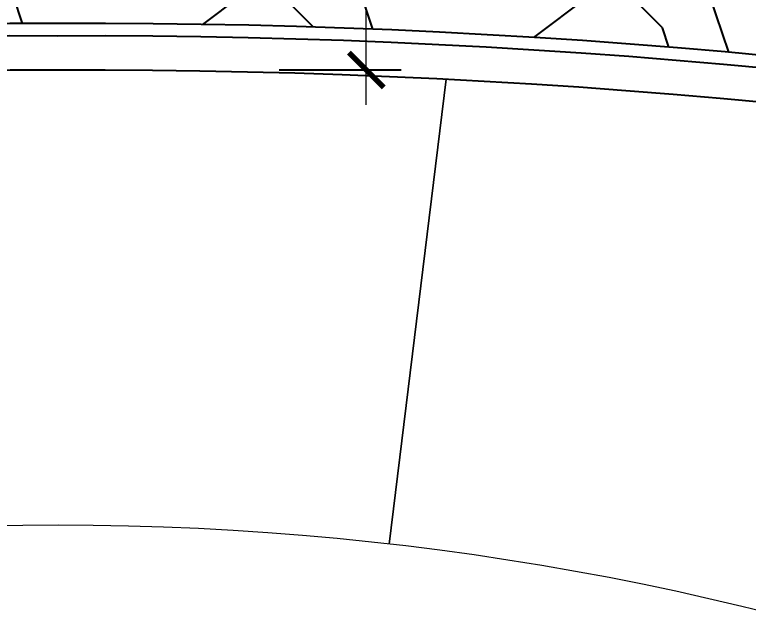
# Model space of a CAD drawing. Header units: millimetres. Extents: x 174511 to 265775, y -1918 to 26385.
# Drawn here: x 226009.2 to 226430.5, y 5044.3 to 5389.3 of the extents above; entities that cross this region are included whole.
import ezdxf
from ezdxf.xclip import XClip

# ---------------------------------------------------------------- set-up
doc = ezdxf.new("R2010")
doc.units = ezdxf.units.MM
doc.header["$XCLIPFRAME"] = 0
doc.linetypes.add('_ACM-G-HIDDEN', pattern=[4.762499999999999, 3.175, -1.5875])
doc.linetypes.add('D04-03 - PANTRY CABINET DETAIL 1$0$ACM-G-CENTER2', pattern=[28.575000000000003, 19.05, -3.175000000000001, 3.175000000000001, -3.175000000000001])
doc.layers.get('Defpoints').update_dxf_attribs({"color": 250})
for name, color, linetype, lineweight in [('_ACM-A-ANNO-DIMS', 2, 'Continuous', 13), ('_ACM-A-ANNO-DIMS @ 10', 2, 'Continuous', 13), ('_ACM-A-DETL-THIN', 2, 'Continuous', 9), ('_ACM-A-ELVE-HIDD', 1, '_ACM-G-HIDDEN', 13)]:
    doc.layers.add(name, color=color, linetype=linetype, lineweight=lineweight)
for name, color, linetype in [('I-DETL-LW01', 1, 'Continuous'), ('I-DETL-LW02', 2, 'Continuous'), ('PDF_Geometry', 7, 'Continuous')]:
    doc.layers.add(name, color=color, linetype=linetype)
doc.styles.add('Arial', font='ARIALUNI.ttf')
doc.dimstyles.new('Aec-Arch-M-注释性', dxfattribs={"dimscale": 2, "dimtxt": 2.5, "dimasz": 2, "dimexe": 2, "dimexo": 2, "dimgap": 0.8, "dimtad": 1, "dimdec": 0, "dimrnd": 5, "dimzin": 3, "dimdsep": 46, "dimtxsty": 'Arial', "dimblk": 'WALL TYPE$0$_ArchTick', "dimcen": 2.5, "dimdle": 2, "dimclrd": 256, "dimclrt": 256, "dimazin": 2, "dimtfac": 0.75, "dimtdec": 0, "dimtix": 1, "dimtmove": 2, "dimatfit": 2, "dimfxl": 5, "dimfxlon": 1, "dimtolj": 1, "dimtzin": 0, "dimlwd": -1, "dimarcsym": 0})

# ---------------------------------------------------------------- blocks, each defined once
blk = doc.blocks.new('海龙_1212025767')
at = {"layer": 'PDF_Geometry', "color": 250, "lineweight": 18}
for p, q in [((187.8754616392253, -15244.36882276932), (219.4925018204958, -14985.86076515909)), ((187.8754616392253, -15244.36882276932), (219.4925018204958, -14985.86076515909)), ((219.4925018204958, -14985.86076515909), (187.8754616392253, -15244.36882276932)), ((219.4925018204958, -14985.86076515909), (187.8754616392253, -15244.36882276932))]:
    blk.add_line(p, q, dxfattribs=at)
blk = doc.blocks.new('WALL TYPE$0$_ArchTick')
at = {"color": 0, "linetype": 'ByBlock', "const_width": 0.15}
blk.add_lwpolyline([(-0.5, -0.5), (0.5, 0.5)], dxfattribs=at)
blk = doc.blocks.new('*D140')
at = {"layer": '_ACM-A-ANNO-DIMS', "color": 0, "lineweight": -2, "transparency": 16777216}
for p, q in [((223733.834082915, 5819.554298250413), (223733.834082915, 5889.554298250412)), ((228333.834082915, 5819.554298250412), (228333.834082915, 5889.554298250412))]:
    blk.add_line(p, q, dxfattribs=at)
at = {"layer": '_ACM-A-ANNO-DIMS', "transparency": 16777216}
blk.add_line((223713.834082915, 5869.554298250412), (228353.834082915, 5869.554298250412), dxfattribs=at)
at = {"layer": 'Defpoints', "color": 0, "transparency": 16777216}
for p in [(228333.834082915, 5869.554298250412), (223733.834082915, 5137.92818259398, -0.0001249797642230971), (228333.834082915, 5137.92818259398)]:
    blk.add_point(p, dxfattribs=at)
at = {"layer": '_ACM-A-ANNO-DIMS', "transparency": 16777216, "xscale": 20, "yscale": 20, "zscale": 20, "rotation": 180}
blk.add_blockref('WALL TYPE$0$_ArchTick', (223733.834082915, 5869.554298250412), dxfattribs=at)
at = {"layer": '_ACM-A-ANNO-DIMS', "transparency": 16777216, "xscale": 20, "yscale": 20, "zscale": 20}
blk.add_blockref('WALL TYPE$0$_ArchTick', (228333.834082915, 5869.554298250412), dxfattribs=at)
at = {"layer": '_ACM-A-ANNO-DIMS', "transparency": 16777216, "insert": (226033.834082915, 5890.327149546456), "char_height": 25, "attachment_point": 5, "style": 'Arial'}
blk.add_mtext('\\A1;4600', dxfattribs=at)
blk = doc.blocks.new('*D141')
at = {"layer": '_ACM-A-ANNO-DIMS', "transparency": 16777216}
blk.add_line((226211.112208903, 5337.517495871081), (226211.112208903, 5787.517495871081), dxfattribs=at)
at = {"layer": '_ACM-A-ANNO-DIMS', "color": 0, "lineweight": -2, "transparency": 16777216}
for p, q in [((226161.112208903, 5767.517495871081), (226231.112208903, 5767.517495871081)), ((226161.112208903, 5357.517495871081), (226231.112208903, 5357.517495871081))]:
    blk.add_line(p, q, dxfattribs=at)
at = {"layer": 'Defpoints', "color": 0, "transparency": 16777216}
for p in [(226033.8340829151, 5767.517495871081), (226211.112208903, 5767.517495871081), (226033.8340829151, 5357.517495871081)]:
    blk.add_point(p, dxfattribs=at)
at = {"layer": '_ACM-A-ANNO-DIMS', "transparency": 16777216, "xscale": 20, "yscale": 20, "zscale": 20}
for p, rotation in [((226211.112208903, 5767.517495871081), 90), ((226211.112208903, 5357.517495871081), 270)]:
    blk.add_blockref('WALL TYPE$0$_ArchTick', p, dxfattribs=dict(at, rotation=rotation))
at = {"layer": '_ACM-A-ANNO-DIMS', "transparency": 16777216, "insert": (226190.3393576069, 5562.517495871017), "char_height": 25, "attachment_point": 5, "rotation": 90, "style": 'Arial'}
blk.add_mtext('\\A1;410', dxfattribs=at)
blk = doc.blocks.new('K_1222170299S')
at = {"layer": '_ACM-A-DETL-THIN'}
blk.add_lwpolyline([(1660.190903959388, -3825.350984796728), (1660.190903959941, -1521.591263978749, 0.9165158418509393), (-1660.190903959912, -1521.591263973496), (-1660.190903959854, -3825.350984796685)], format="xyb", dxfattribs=at)

msp = doc.modelspace()

# ---------------------------------------------------------------- hatches: boundary and pattern name
h = msp.add_hatch()
h.set_pattern_fill('胶垫', color=250, scale=200, angle=90, pattern_type=2)
h.set_pattern_definition([(251.354783, (6.146711577058539e-15, 100.383418), (-4000.000197707245, -11845.24330596509), [62.55724799999999, -13074.4648]), (225.10963, (-20, 41.10939999999999), (199.9999867989659, -1.687069069004136e-05), [28.338546, -255.04692]), (180, (-40, 20.766868), (-2.458684630823416e-14, -200.766836), [20, -180]), (143.4643198, (-60, 21.032716), (-3799.999995216214, 2810.735711650575), [99.566106, -10354.8748]), (180, (-140, 80.76686800000002), (-2.458684630823416e-14, -200.766836), [20, -180]), (223.712329, (-160, 80.30673400000002), (-4000.000043813364, -3814.569833381501), [27.669466, -5782.918199999999]), (251.630729, (-180, 61.18608400000001), (-199.9999848495696, -401.5336774977576), [63.46384, -571.1745599999999]), (108.3692707, (-180, 140.536786), (-199.9999998299571, 401.5336728724336), [63.46384, -571.1745599999999]), (134.890369, (-160, 120.460102), (-199.9999995025111, -6.277797825686296e-07), [28.338546, -255.04692]), (180, (-140, 120.766868), (-2.458684630823416e-14, -200.766836), [20, -180]), (216.975199, (-59.99999999999999, 180.690154), (-200.0000023823875, -200.7668335310197), [100.1382, -901.24378]), (180, (-39.99999999999999, 180.766868), (-2.458684630823416e-14, -200.766836), [20, -180]), (134.890369, (-19.99999999999999, 160.61347), (-199.9999995025111, -6.277797825686296e-07), [28.338546, -255.04692]), (108.3692707, (6.146711577058539e-15, 100.383418), (-199.9999998299571, 401.5336728724336), [63.46384, -571.1745599999999])])
edge = h.paths.add_edge_path()
edge.add_arc((236193.7194974708, -21785.45249476407), 29316.51761956008, 113.8645795491427, 115.0866967247967)
edge.add_line((223763.834082915, 4765.557917628686), (223763.834082915, 5107.928182593978))
edge.add_arc((223644.8495566412, 5534.707189243026), 443.0548927716898, 285.5782882133764, 287.028311557571)
edge.add_arc((236193.7194974028, -21378.71823450442), 29256.51761940531, 113.8643414902271, 115.11843980908759, ccw=False)
edge.add_arc((226017.8412595601, 1664.037876087914), 4066.933797051327, 89.77468931434072, 114.09771151168101, ccw=False)
edge.add_arc((226049.8269062704, 1664.037876088526), 4066.933797050723, 65.90228848795488, 90.22531068568549, ccw=False)
edge.add_arc((215873.9486683162, -21378.7182347348), 29256.51761966095, 64.88156019084698, 66.13565850970559, ccw=False)
edge.add_arc((228422.8186090395, 5534.707189346238), 443.0548928310375, 252.9716884687199, 254.4217118087956)
edge.add_line((228303.834082915, 5107.928182593978), (228303.834082915, 4765.557917628648))
edge.add_arc((215873.9486684442, -21785.45249457069), 29316.51761934886, 64.91330327519344, 66.13542045075256)
edge.add_arc((226049.8269062705, 1257.303615967458), 4126.933797050905, 65.90399027460548, 90.22203495798176)
edge.add_arc((226017.8412595606, 1257.303615967756), 4126.933797050871, 89.7779650410517, 114.0960097246733)

# ---------------------------------------------------------------- linework, layer by layer
at = {"layer": '_ACM-A-ELVE-HIDD', "linetype": 'D04-03 - PANTRY CABINET DETAIL 1$0$ACM-G-CENTER2', "ltscale": 10, "const_width": 3, "elevation": -0.0001249797642230971}
msp.add_lwpolyline([(228303.834082915, 4875.932642600779, 0.004933108347501339), (227775.3586956234, 5115.996317982437, 0.1064721803677043), (226033.8340829149, 5484.20715807184, 0.1064721803674663), (224292.30947021, 5115.996317984016, 0.004933108347534091), (223763.834082915, 4875.932642600801)], format="xyb", dxfattribs=at)
at = {"layer": 'I-DETL-LW01', "elevation": -0.0001249797642230971}
for points in [[(228323.834082915, 5107.928182593978, -0.01797314036679341), (228293.0725501399, 5116.152853259095, 0.005472090819791312), (227710.3315737661, 5381.617474310797, 0.1065294676220437), (226033.834082915, 5736.017333356251, 0.1065294676221031), (224357.3365920629, 5381.617474310411, 0.005472090819784534), (223774.5956156898, 5116.152853259026, -0.01797314036670588), (223743.834082915, 5107.928182593978, -0.01797314036670588)], [(228303.834082915, 4765.557917628665, 0.005332542684154534), (227734.7173183406, 5024.627183774608, 0.1065075027019616), (226033.834082915, 5384.206424956827, 0.1065075027018932), (224332.9508474903, 5024.627183775056, 0.005332542684163786), (223763.834082915, 4765.557917628672, 0.005332542684163786)], [(228333.834082915, 4747.928182593978, -0.01502711719738871), (228310.9978358973, 4753.964595231408, 0.005440140489274018), (227730.6530761237, 5018.295283053927, 0.1065111223133413), (226033.834082915, 5377.011316243521, 0.1065111223136725), (224337.0150897012, 5018.295283051722, 0.005440140489232576), (223756.670329932, 4753.964595231153, -0.01502711719702506), (223733.834082915, 4747.928182593956)]]:
    msp.add_lwpolyline(points, format="xyb", dxfattribs=at)
at = {"layer": 'I-DETL-LW01', "color": 8, "elevation": -0.0001249797642230971}
msp.add_lwpolyline([(228303.834082915, 5107.928182593982, -0.006327004804192912), (228293.0725501399, 5111.075747805897, 0.005472090819791312), (227710.3315737661, 5376.540368857599, 0.1065294676220437), (226033.834082915, 5730.940227903053, 0.1065294676221031), (224357.3365920629, 5376.540368857213, 0.005472090819784534), (223774.5956156898, 5111.075747805828, -0.006327004804078271), (223763.834082915, 5107.928182593978, -0.006327004804078271)], format="xyb", dxfattribs=at)
at = {"layer": 'I-DETL-LW02', "elevation": -0.0001249797642230971}
msp.add_lwpolyline([(227722.5245336876, 5410.527905383353, 0.1065184106413274), (226033.834082915, 5767.51749587108, 0.1065184106413274), (224345.1436321423, 5410.527905383353, 0.005453135866372236), (223763.8161438666, 5145.73233962108, -0.01875780075834913), (223733.834082915, 5137.928182593978), (223733.834082915, 5117.928182593978), (223743.834082915, 5107.928182593978), (223763.834082915, 5107.928182593978), (223763.834082915, 4757.928182593978), (223743.834082915, 4757.928182593978), (223733.834082915, 4747.928182593978), (223733.834082915, 4727.928182593978, 0.01875780075834913), (223763.8161438666, 4735.73233962108, -0.005453135866372236), (224345.1436321423, 5000.527905383353, -0.1065184106413274), (226033.834082915, 5357.51749587108, -0.1065184106413274), (227722.5245336876, 5000.527905383353, -0.005453135866372236)], format="xyb", dxfattribs=at)

# ---------------------------------------------------------------- block references
ref = msp.add_blockref('海龙_1212025767', (226030.1810856284, 20839.27215066553), dxfattribs=dict(xscale=1.033438508881965, yscale=1.033438508881965, zscale=1.033438508881965))
XClip(ref).set_block_clipping_path([(-3231.871909985668, -21260.970730635694), (3931.432342449727, -12852.762707076972)])
msp.add_blockref('K_1222170299S', (226034.1186288136, 5096.046459061075))

# ---------------------------------------------------------------- dimensions: what is measured, and where the dimension line sits
at = {"layer": '_ACM-A-ANNO-DIMS @ 10'}
dim = msp.add_linear_dim(base=(228333.834082915, 5869.554298250412), p1=(223733.834082915, 5137.92818259398, -0.0001249797642230971), p2=(228333.834082915, 5137.92818259398), dimstyle='Aec-Arch-M-注释性', override={"dimscale": 10, "dimzin": 8, "dimtix": 1, "dimtofl": 1, "dimtmove": 2, "dimatfit": 2}, dxfattribs=at)
dim.commit()
dim.dimension.update_dxf_attribs({"geometry": '*D140', "text_midpoint": (226033.834082915, 5890.327149546456)})
dim = msp.add_linear_dim(base=(226211.112208903, 5767.517495871081), p1=(226033.834082915, 5357.51749587108), p2=(226033.834082915, 5767.51749587108), angle=90, dimstyle='Aec-Arch-M-注释性', override={"dimscale": 10, "dimzin": 8, "dimtix": 1, "dimtofl": 1, "dimtmove": 2, "dimatfit": 2}, dxfattribs=at)
dim.commit()
dim.dimension.update_dxf_attribs({"geometry": '*D141', "text_midpoint": (226190.3393576069, 5562.517495871017)})

doc.saveas('drawing.dxf')
